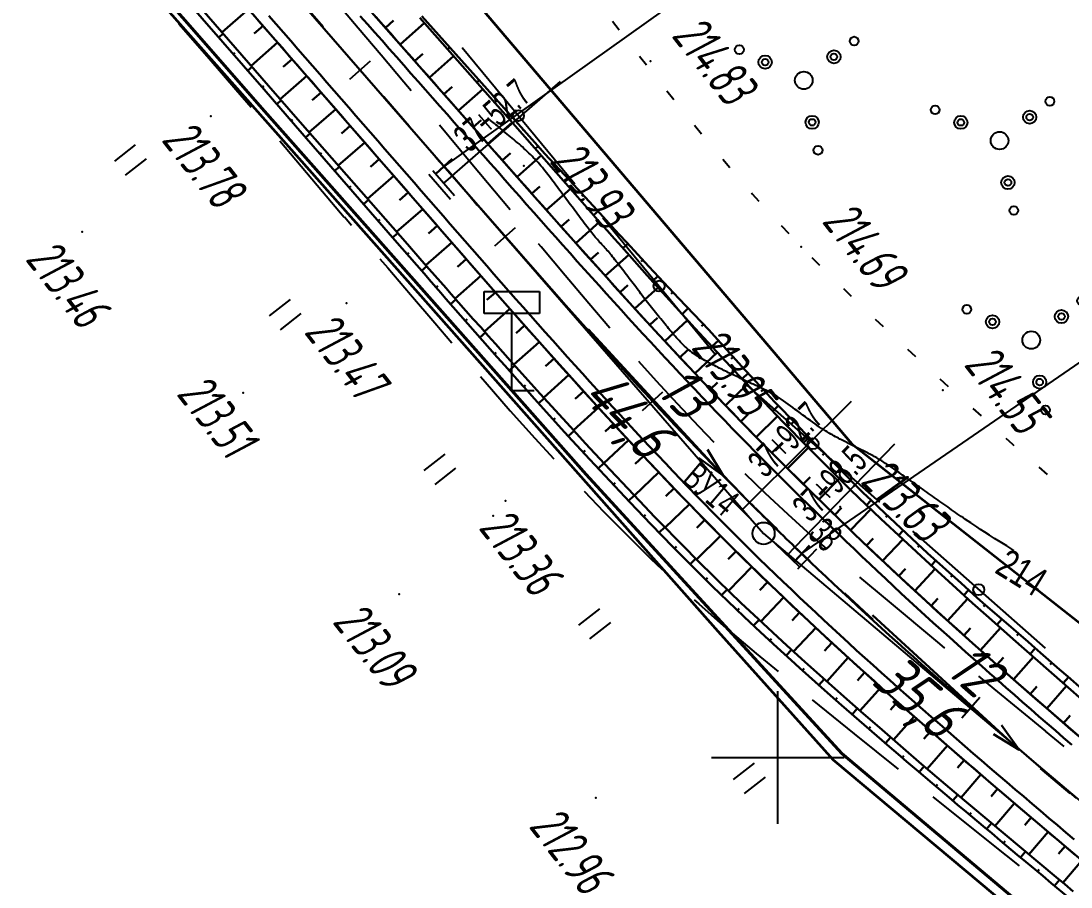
# Model space of a CAD drawing. Header units: millimetres. Extents: x -1799 to 6962, y -1020 to 4121.
# Drawn here: x 1525.9 to 1620.9, y 2466.9 to 2545.3 of the extents above; entities that cross this region are included whole.
import ezdxf
from ezdxf import colors
from ezdxf.entities.mleader import LeaderData, LeaderLine
from ezdxf.math import Vec2, Vec3

# ---------------------------------------------------------------- set-up
doc = ezdxf.new("R2010")
doc.units = ezdxf.units.MM
doc.linetypes.add('CONTI', pattern=[0])
doc.linetypes.add('STROT', pattern=[1.7, 0.5, -1.2])
for name, color, linetype, lineweight in [('10', 1, 'Continuous', 35), ('КОПИЯ_ОСЬ_13_ОТКОСЫ', 7, 'Continuous', 30), ('ОСЬ_ВЕРХ_ПОКРЫТИЯ_ГРАНИЦЫ_ПОЛОС', 7, 'Continuous', 30), ('ОСЬ_ВЕРХ_ПОКРЫТИЯ_ОСЬ', 1, 'Continuous', 30), ('Отметки', 5, 'Continuous', 30), ('Уклоны ПЧ', 5, 'Continuous', 30)]:
    doc.layers.add(name, color=color, linetype=linetype, lineweight=lineweight)
for name, color, linetype in [('_Ростелеком', 6, 'Continuous'), ('GOR_BDEFAULT', 212, 'CONTI'), ('PI_OTDEFAULT', 172, 'CONTI'), ('PI_TTDEFAULT', 5, 'CONTI'), ('PLN_O', 7, 'CONTI'), ('SETKR', 2, 'CONTI'), ('SIT_LDEFAULT', 7, 'CONTI'), ('ZAPSKDEFAULT', 7, 'CONTI'), ('КОПИЯ_ОСЬ_ТАНГЕНСЫ', 1, 'Continuous'), ('ОСЬ_ВЕРХ_ПОКРЫТИЯ_ПИКЕТЫ', 1, 'Continuous'), ('ОСЬ_ВЕРХ_ПОКРЫТИЯ_РАЗБИВКА_КРИВ', 1, 'Continuous'), ('ОСЬ_ВЕРХ_ПОКРЫТИЯ_ТАНГЕНСЫ', 1, 'Continuous'), ('разметка', 7, 'Continuous')]:
    doc.layers.add(name, color=color, linetype=linetype)
doc.styles.add('eskd', font='spds.shx', dxfattribs={"width": 1.2, "oblique": 15})
doc.styles.add('SHRFT', font='TXT', dxfattribs={"width": 3.5})
doc.styles.get("Standard").update_dxf_attribs({"font": 'arial.ttf'})
doc.styles.add('STYLE1', font='romand.shx', dxfattribs={"width": 0.9})
doc.styles.add('ГОСТ', font='', dxfattribs={"oblique": 15, "height": 4})
doc.styles.get('ГОСТ').set_extended_font_data('GOST type A')
doc.linetypes.add('кабель_связи_проект.', pattern='A,10,-1,["/",STYLE1,S=3,R=0,X=0,Y=-1.5],-4.1', length=15.1)

# ---------------------------------------------------------------- blocks, each defined once
blk = doc.blocks.new('BL_333')
at = {"color": 0}
for p, q in [((0, -6), (0, 6)), ((-6, 0), (6, 0))]:
    blk.add_line(p, q, dxfattribs=at)
blk = doc.blocks.new('BL_2011')
at = {"color": 0}
for p, q in [((0, 0), (0, 2.4)), ((1.6, 0), (1.6, 2.4))]:
    blk.add_line(p, q, dxfattribs=at)
blk = doc.blocks.new('BL_2010')
at = {"color": 0}
for centre, radius in [((0, 5.78), 0.4), ((0, 3.46), 0.6), ((0, 3.46), 0.3), ((0, 0), 0.8), ((-3.46, -1.74), 0.6), ((-3.46, -1.74), 0.3), ((3.46, -1.74), 0.6), ((3.46, -1.74), 0.3), ((-5.78, -2.88), 0.4), ((5.78, -2.88), 0.4)]:
    blk.add_circle(centre, radius, dxfattribs=at)
blk = doc.blocks.new('BL_13')
at = {"color": 0}
for p, q in [((-2.5, 7), (-2.5, 9)), ((-2.5, 9), (2.5, 9)), ((2.5, 9), (2.5, 7)), ((0, 7), (-2.5, 7)), ((0, 0), (0, 7)), ((2.5, 7), (0, 7)), ((2, 0), (0, 0))]:
    blk.add_line(p, q, dxfattribs=at)
blk = doc.blocks.new('_None')
blk = doc.blocks.new('Крест')
at = {"layer": 'Отметки'}
for points in [[(0, 1), (0, -1)], [(-1, 0), (1, 0)]]:
    blk.add_lwpolyline(points, dxfattribs=at)
blk = doc.blocks.new('Стрелка')
at = {"layer": 'Уклоны ПЧ', "ltscale": 2}
for points in [[(-0.023, -0.048), (-0.023, 17.972)], [(-0.023, -0.048), (-0.578, 2.622)], [(-0.023, -0.048), (0.532, 2.622)]]:
    blk.add_lwpolyline(points, dxfattribs=at)

msp = doc.modelspace()

# ---------------------------------------------------------------- linework, layer by layer
at = {"layer": '10'}
for points in [[(1030.226, 3025.883), (1104.976, 3010.613), (1151.696, 3001.473), (1215.756, 2988.703), (1216.366, 2994.403), (1243.416, 2984.293), (1269.336, 2968.883), (1297.016, 2945.023), (1332.736, 2904.563), (1362.136, 2858.923), (1384.096, 2811.273), (1401.176, 2767.783), (1401.176, 2767.783), (1485.926, 2642.503), (1601.056, 2507.033), (1669.736, 2453.013), (1726.416, 2400.563)], [(1760.116, 2342.793), (1707.956, 2376.903), (1709.696, 2385.213), (1686.986, 2406.633), (1678.736, 2414.413), (1657.196, 2434.723), (1636.586, 2448.733), (1627.166, 2455.143), (1599.396, 2478.393), (1588.966, 2490.063), (1534.406, 2551.683), (1492.266, 2600.043), (1473.156, 2624.463), (1464.326, 2635.753), (1463.266, 2637.323), (1433.87, 2680.792), (1407.406, 2717.753), (1388.776, 2732.813), (1374.556, 2753.743), (1360.596, 2810.703), (1341.326, 2850.183)]]:
    msp.add_lwpolyline(points, dxfattribs=at)
at = {"layer": '_Ростелеком', "linetype": 'кабель_связи_проект.', "lineweight": 40, "ltscale": 0.25}
msp.add_lwpolyline([(1005.299, 3011.433), (1187.779, 2973.66), (1227.197, 2956.467), (1280.342, 2925.231), (1309.926, 2895.433), (1337.916, 2857.183), (1337.916, 2857.183), (1347.899, 2838.035), (1361.043, 2811.128), (1379.446, 2756.333), (1407.406, 2717.753), (1433.87, 2680.792), (1452.861, 2652.71), (1464.812, 2636.329), (1503.779, 2587.601), (1547.892, 2537.162), (1576.995, 2504.255), (1600.136, 2478.998), (1627.715, 2455.787), (1657.196, 2434.723), (1696.715, 2398.476), (1727.091, 2370.957)], dxfattribs=at)
at = {"layer": 'GOR_BDEFAULT', "color": 212, "elevation": 214, "flags": 128}
msp.add_lwpolyline([(1615.702, 2497.399), (1615.062, 2497.799), (1614.482, 2498.169), (1613.962, 2498.489), (1613.492, 2498.789), (1613.072, 2499.059), (1612.702, 2499.299), (1612.362, 2499.519), (1612.072, 2499.709), (1611.802, 2499.889), (1611.562, 2500.049), (1611.342, 2500.199), (1611.142, 2500.339), (1610.952, 2500.469), (1610.772, 2500.589), (1610.592, 2500.719), (1610.422, 2500.839), (1610.242, 2500.959), (1610.072, 2501.079), (1609.892, 2501.209), (1609.722, 2501.329), (1609.542, 2501.449), (1609.372, 2501.579), (1609.192, 2501.699), (1609.022, 2501.819), (1608.852, 2501.939), (1608.672, 2502.069), (1608.502, 2502.189), (1608.332, 2502.309), (1608.162, 2502.429), (1607.992, 2502.549), (1607.822, 2502.669), (1607.652, 2502.789), (1607.492, 2502.899), (1607.322, 2503.019), (1607.162, 2503.139), (1607.002, 2503.249), (1606.842, 2503.359), (1606.682, 2503.479), (1606.522, 2503.589), (1606.372, 2503.699), (1606.222, 2503.799), (1606.072, 2503.909), (1605.922, 2504.009), (1605.782, 2504.119), (1605.632, 2504.219), (1605.492, 2504.319), (1605.362, 2504.419), (1605.222, 2504.509), (1605.092, 2504.599), (1604.962, 2504.699), (1604.832, 2504.789), (1604.712, 2504.869), (1604.582, 2504.959), (1604.462, 2505.039), (1604.342, 2505.129), (1604.222, 2505.199), (1604.102, 2505.279), (1603.982, 2505.359), (1603.872, 2505.429), (1603.752, 2505.499), (1603.642, 2505.569), (1603.522, 2505.639), (1603.412, 2505.709), (1603.302, 2505.769), (1603.182, 2505.839), (1603.072, 2505.899), (1602.962, 2505.959), (1602.852, 2506.019), (1602.732, 2506.079), (1602.622, 2506.139), (1602.512, 2506.189), (1602.402, 2506.249), (1602.282, 2506.309), (1602.172, 2506.369), (1602.052, 2506.429), (1601.942, 2506.479), (1601.822, 2506.539), (1601.702, 2506.599), (1601.592, 2506.659), (1601.472, 2506.719), (1601.352, 2506.779), (1601.232, 2506.839), (1601.102, 2506.899), (1600.982, 2506.969), (1600.862, 2507.029), (1600.742, 2507.089), (1600.612, 2507.159), (1600.482, 2507.219), (1600.362, 2507.279), (1600.232, 2507.349), (1600.102, 2507.409), (1599.972, 2507.479), (1599.842, 2507.549), (1599.712, 2507.619), (1599.572, 2507.689), (1599.432, 2507.769), (1599.282, 2507.849), (1599.142, 2507.929), (1598.982, 2508.019), (1598.822, 2508.119), (1598.662, 2508.219), (1598.482, 2508.329), (1598.312, 2508.449), (1598.122, 2508.569), (1597.922, 2508.709), (1597.722, 2508.849), (1597.512, 2508.999), (1597.292, 2509.159), (1597.072, 2509.319), (1596.852, 2509.479), (1596.622, 2509.649), (1596.392, 2509.819), (1596.162, 2509.989), (1595.932, 2510.159), (1595.712, 2510.329), (1595.482, 2510.489), (1595.272, 2510.649), (1595.062, 2510.799), (1594.852, 2510.939), (1594.662, 2511.079), (1594.472, 2511.199), (1594.292, 2511.319), (1594.132, 2511.419), (1593.962, 2511.519), (1593.812, 2511.609), (1593.662, 2511.699), (1593.522, 2511.769), (1593.382, 2511.849), (1593.252, 2511.919), (1593.122, 2511.979), (1592.992, 2512.039), (1592.872, 2512.099), (1592.742, 2512.159), (1592.622, 2512.209), (1592.502, 2512.269), (1592.372, 2512.319), (1592.252, 2512.379), (1592.132, 2512.439), (1592.002, 2512.489), (1591.872, 2512.549), (1591.752, 2512.609), (1591.622, 2512.669), (1591.492, 2512.729), (1591.362, 2512.789), (1591.232, 2512.849), (1591.102, 2512.909), (1590.972, 2512.969), (1590.842, 2513.039), (1590.702, 2513.099), (1590.572, 2513.159), (1590.442, 2513.229), (1590.302, 2513.289), (1590.172, 2513.359), (1590.032, 2513.419), (1589.892, 2513.489), (1589.752, 2513.559), (1589.612, 2513.629), (1589.472, 2513.699), (1589.332, 2513.769), (1589.192, 2513.839), (1589.052, 2513.909), (1588.912, 2513.979), (1588.762, 2514.059), (1588.622, 2514.129), (1588.472, 2514.209), (1588.322, 2514.279), (1588.182, 2514.359), (1588.032, 2514.439), (1587.882, 2514.519), (1587.732, 2514.599), (1587.592, 2514.679), (1587.442, 2514.769), (1587.292, 2514.859), (1587.152, 2514.949), (1587.002, 2515.039), (1586.862, 2515.129), (1586.722, 2515.229), (1586.582, 2515.329), (1586.442, 2515.439), (1586.312, 2515.539), (1586.172, 2515.649), (1586.042, 2515.769), (1585.912, 2515.889), (1585.792, 2516.009), (1585.662, 2516.129), (1585.542, 2516.259), (1585.412, 2516.389), (1585.292, 2516.519), (1585.172, 2516.649), (1585.052, 2516.789), (1584.942, 2516.929), (1584.822, 2517.069), (1584.702, 2517.209), (1584.582, 2517.349), (1584.462, 2517.489), (1584.352, 2517.629), (1584.232, 2517.769), (1584.112, 2517.919), (1583.992, 2518.059), (1583.872, 2518.209), (1583.752, 2518.359), (1583.632, 2518.499), (1583.522, 2518.649), (1583.402, 2518.799), (1583.282, 2518.949), (1583.162, 2519.099), (1583.042, 2519.249), (1582.922, 2519.399), (1582.802, 2519.549), (1582.682, 2519.699), (1582.562, 2519.849), (1582.442, 2520.009), (1582.322, 2520.159), (1582.202, 2520.309), (1582.082, 2520.469), (1581.962, 2520.619), (1581.852, 2520.779), (1581.732, 2520.929), (1581.612, 2521.089), (1581.492, 2521.249), (1581.372, 2521.399), (1581.252, 2521.559), (1581.132, 2521.719), (1581.012, 2521.879), (1580.892, 2522.029), (1580.772, 2522.189), (1580.652, 2522.349), (1580.532, 2522.509), (1580.412, 2522.669), (1580.302, 2522.819), (1580.182, 2522.979), (1580.062, 2523.129), (1579.952, 2523.279), (1579.832, 2523.429), (1579.722, 2523.569), (1579.612, 2523.709), (1579.502, 2523.849), (1579.392, 2523.989), (1579.292, 2524.119), (1579.192, 2524.239), (1579.082, 2524.359), (1578.992, 2524.479), (1578.892, 2524.589), (1578.792, 2524.699), (1578.702, 2524.799), (1578.602, 2524.909), (1578.512, 2525.009), (1578.412, 2525.109), (1578.322, 2525.219), (1578.222, 2525.319), (1578.132, 2525.429), (1578.032, 2525.539), (1577.932, 2525.649), (1577.832, 2525.769), (1577.732, 2525.889), (1577.622, 2526.019), (1577.512, 2526.159), (1577.402, 2526.289), (1577.292, 2526.439), (1577.182, 2526.579), (1577.062, 2526.729), (1576.942, 2526.889), (1576.832, 2527.039), (1576.712, 2527.199), (1576.592, 2527.359), (1576.462, 2527.519), (1576.342, 2527.689), (1576.222, 2527.849), (1576.102, 2528.019), (1575.972, 2528.179), (1575.852, 2528.349), (1575.732, 2528.519), (1575.602, 2528.679), (1575.482, 2528.839), (1575.362, 2529.009), (1575.242, 2529.169), (1575.122, 2529.339), (1574.992, 2529.499), (1574.872, 2529.659), (1574.752, 2529.829), (1574.632, 2529.989), (1574.512, 2530.149), (1574.382, 2530.309), (1574.262, 2530.479), (1574.142, 2530.639), (1574.022, 2530.799), (1573.902, 2530.959), (1573.782, 2531.119), (1573.662, 2531.279), (1573.542, 2531.429), (1573.412, 2531.589), (1573.292, 2531.749), (1573.172, 2531.899), (1573.042, 2532.059), (1572.912, 2532.209), (1572.782, 2532.359), (1572.652, 2532.509), (1572.522, 2532.659), (1572.392, 2532.809), (1572.252, 2532.949), (1572.112, 2533.099), (1571.972, 2533.239), (1571.822, 2533.379), (1571.682, 2533.519), (1571.532, 2533.659), (1571.382, 2533.789), (1571.232, 2533.929), (1571.082, 2534.059), (1570.932, 2534.199), (1570.772, 2534.329), (1570.622, 2534.459), (1570.462, 2534.589), (1570.312, 2534.719), (1570.152, 2534.849), (1570.002, 2534.979), (1569.852, 2535.099), (1569.692, 2535.229), (1569.542, 2535.349), (1569.392, 2535.479), (1569.252, 2535.599), (1569.102, 2535.709), (1568.972, 2535.829), (1568.832, 2535.929), (1568.712, 2536.039), (1568.582, 2536.139), (1568.472, 2536.229), (1568.362, 2536.319), (1568.262, 2536.399), (1568.172, 2536.469), (1568.092, 2536.539)], dxfattribs=at)
at = {"layer": 'PI_TTDEFAULT', "color": 5}
for p in [(1582.832, 2541.699, 214.83), (1543.032, 2536.709, 213.78), (1571.382, 2532.219, 213.928), (1531.412, 2526.249, 213.461), (1596.452, 2524.879, 214.686), (1555.322, 2519.769, 213.472), (1545.982, 2511.649, 213.514), (1609.292, 2511.909, 214.553), (1569.722, 2501.889, 213.487), (1599.992, 2501.339, 213.631), (1568.582, 2500.519, 213.36), (1560.102, 2493.419, 213.089), (1577.872, 2474.999, 212.955)]:
    msp.add_point(p, dxfattribs=at)
at = {"layer": 'PLN_O'}
for p, q in [((1565.792, 2542.939), (1575.972, 2530.589)), ((1578.522, 2527.499), (1588.702, 2515.149)), ((1591.532, 2512.349), (1603.542, 2501.769)), ((1606.532, 2499.129), (1618.542, 2488.549))]:
    msp.add_line(p, q, dxfattribs=at)
for centre in [(1570.882, 2536.769), (1583.612, 2521.329), (1597.532, 2507.059), (1612.532, 2493.839)]:
    msp.add_circle(centre, 0.5, dxfattribs=at)
at = {"layer": 'SIT_LDEFAULT', "color": 7}
for p, q in [((1556.392, 2544.689), (1554.732, 2546.639)), ((1579.382, 2545.309), (1579.682, 2544.929)), ((1540.162, 2545.079), (1542.902, 2541.929)), ((1558.462, 2542.239), (1556.392, 2544.689)), ((1579.682, 2544.929), (1579.992, 2544.529)), ((1542.902, 2541.929), (1545.322, 2539.119)), ((1560.512, 2539.779), (1558.462, 2542.239)), ((1581.842, 2542.159), (1582.452, 2541.369)), ((1561.172, 2538.999), (1560.522, 2539.789)), ((1545.322, 2539.119), (1546.702, 2537.519)), ((1584.312, 2539.019), (1584.942, 2538.239)), ((1564.602, 2534.849), (1563.722, 2535.909)), ((1586.812, 2535.899), (1587.442, 2535.119)), ((1566.652, 2532.379), (1564.602, 2534.849)), ((1549.292, 2534.469), (1551.212, 2532.199)), ((1551.212, 2532.199), (1553.162, 2529.889)), ((1568.712, 2529.929), (1566.652, 2532.379)), ((1589.372, 2532.819), (1590.022, 2532.059)), ((1553.162, 2529.889), (1555.122, 2527.579)), ((1570.132, 2528.239), (1568.712, 2529.929)), ((1591.962, 2529.769), (1592.032, 2529.679)), ((1592.032, 2529.679), (1592.632, 2529.029)), ((1555.132, 2527.589), (1555.762, 2526.849)), ((1594.662, 2526.819), (1595.342, 2526.079)), ((1572.942, 2524.869), (1572.692, 2525.169)), ((1575.102, 2522.289), (1572.942, 2524.869)), ((1558.352, 2523.799), (1559.062, 2522.979)), ((1597.422, 2523.919), (1598.132, 2523.219)), ((1559.062, 2522.979), (1561.122, 2520.579)), ((1577.242, 2519.739), (1575.102, 2522.289)), ((1561.122, 2520.579), (1563.302, 2518.009)), ((1600.282, 2521.119), (1600.992, 2520.419)), ((1579.142, 2517.519), (1577.252, 2519.749)), ((1563.302, 2518.009), (1564.842, 2516.189)), ((1603.162, 2518.349), (1603.892, 2517.669)), ((1606.092, 2515.629), (1606.822, 2514.949)), ((1583.362, 2512.729), (1581.762, 2514.509)), ((1567.452, 2513.149), (1567.862, 2512.669)), ((1567.862, 2512.669), (1570.142, 2510.049)), ((1585.282, 2510.659), (1583.362, 2512.729)), ((1609.022, 2512.919), (1609.762, 2512.249)), ((1587.222, 2508.599), (1585.282, 2510.659)), ((1612.002, 2510.239), (1612.742, 2509.569)), ((1570.142, 2510.049), (1572.372, 2507.549)), ((1588.592, 2507.179), (1587.222, 2508.599)), ((1572.372, 2507.549), (1574.082, 2505.679)), ((1614.972, 2507.559), (1615.582, 2507.009)), ((1615.582, 2507.009), (1615.712, 2506.899)), ((1617.962, 2504.919), (1618.712, 2504.259)), ((1593.212, 2502.589), (1591.402, 2504.339)), ((1576.822, 2502.749), (1578.612, 2500.899)), ((1595.272, 2500.649), (1593.212, 2502.589)), ((1578.612, 2500.899), (1580.712, 2498.769)), ((1597.362, 2498.749), (1595.272, 2500.649)), ((1580.712, 2498.769), (1582.842, 2496.659)), ((1598.742, 2497.559), (1597.362, 2498.749)), ((1582.842, 2496.659), (1583.872, 2495.659)), ((1604.262, 2492.879), (1601.782, 2494.969)), ((1586.782, 2492.929), (1587.192, 2492.549)), ((1587.192, 2492.549), (1589.432, 2490.559)), ((1609.002, 2488.949), (1604.262, 2492.879)), ((1589.432, 2490.559), (1592.402, 2488.049)), ((1609.462, 2488.559), (1609.002, 2488.939)), ((1592.402, 2488.049), (1594.382, 2486.419)), ((1613.922, 2484.849), (1612.542, 2485.999)), ((1618.592, 2481.029), (1613.932, 2484.849)), ((1597.472, 2483.879), (1601.272, 2480.789)), ((1601.272, 2480.799), (1605.252, 2477.599)), ((1620.262, 2479.649), (1618.582, 2481.019)), ((1608.372, 2475.089), (1610.982, 2472.989)), ((1610.982, 2472.989), (1615.022, 2469.769)), ((1615.022, 2469.769), (1616.182, 2468.849))]:
    msp.add_line(p, q, dxfattribs=at)
at = {"layer": 'КОПИЯ_ОСЬ_13_ОТКОСЫ'}
for points in [[(1523.54, 2572.787), (1530.694, 2564.533), (1566.671, 2523.18), (1569.448, 2520.011), (1571.775, 2517.376), (1573.781, 2515.123), (1578.51, 2509.895), (1582.633, 2505.459), (1585.775, 2502.167), (1587.707, 2500.185), (1589.656, 2498.22), (1591.658, 2496.242), (1593.676, 2494.281), (1595.711, 2492.337), (1599.161, 2489.117), (1601.46, 2487.018), (1603.772, 2484.934), (1605.278, 2483.593), (1607.166, 2481.926), (1609.187, 2480.159), (1610.959, 2478.621), (1613.624, 2476.326), (1617.058, 2473.393), (1626.731, 2465.198)], [(1535.097, 2571.665), (1572.123, 2529.666), (1576.094, 2525.194), (1578.085, 2522.97), (1580.082, 2520.757), (1582.088, 2518.554), (1584.437, 2516.004), (1586.805, 2513.47), (1588.164, 2512.033), (1589.53, 2510.604), (1590.215, 2509.893), (1591.247, 2508.83), (1592.281, 2507.772), (1593.321, 2506.72), (1594.364, 2505.673), (1597.086, 2502.963), (1599.832, 2500.279), (1601.249, 2498.909), (1601.961, 2498.226), (1603.992, 2496.302), (1606.037, 2494.393), (1610.176, 2490.609), (1611.65, 2489.283), (1613.873, 2487.303), (1616.108, 2485.332), (1618.353, 2483.369), (1620.608, 2481.41), (1625.14, 2477.503)], [(1534.773, 2554.16), (1547.884, 2539.122), (1550.722, 2535.826), (1559.703, 2525.479), (1560.363, 2524.727), (1561.676, 2523.213), (1562.339, 2522.46), (1562.995, 2521.701), (1563.658, 2520.947), (1563.853, 2520.717), (1564.314, 2520.186), (1565.644, 2518.676), (1566.304, 2517.916), (1566.974, 2517.164), (1567.63, 2516.399), (1568.302, 2515.646), (1568.968, 2514.888), (1569.642, 2514.135), (1570.314, 2513.38), (1570.98, 2512.619), (1571.659, 2511.869), (1572.332, 2511.112), (1573.691, 2509.608), (1575.057, 2508.107), (1575.739, 2507.354), (1577.326, 2505.636), (1580.952, 2501.77), (1582.898, 2499.738), (1584.859, 2497.723), (1585.94, 2496.629), (1586.301, 2496.265), (1588.416, 2494.173), (1590.551, 2492.101), (1591.293, 2491.393), (1592.792, 2489.996), (1593.545, 2489.303), (1594.295, 2488.607), (1595.553, 2487.459), (1596.31, 2486.774), (1598.587, 2484.731), (1599.351, 2484.059), (1600.11, 2483.381), (1602.156, 2481.602), (1604.461, 2479.615), (1605.227, 2478.951), (1605.997, 2478.294), (1606.891, 2477.522), (1608.306, 2476.325), (1609.079, 2475.675), (1609.845, 2475.018), (1610.618, 2474.37), (1611.388, 2473.718), (1612.933, 2472.425), (1613.706, 2471.782), (1614.474, 2471.133), (1616.017, 2469.845), (1616.789, 2469.204), (1618.328, 2467.917), (1619.093, 2467.27), (1620.631, 2465.989)], [(1538.015, 2551.28), (1548.268, 2539.456), (1551.13, 2536.18), (1559.508, 2526.636), (1560.164, 2525.881), (1560.829, 2525.132), (1562.144, 2523.621), (1562.81, 2522.872), (1564.33, 2521.134), (1564.795, 2520.606), (1565.463, 2519.855), (1566.79, 2518.344), (1567.464, 2517.595), (1568.13, 2516.839), (1568.805, 2516.09), (1570.144, 2514.581), (1571.496, 2513.08), (1572.847, 2511.575), (1573.53, 2510.829), (1574.891, 2509.328), (1575.578, 2508.583), (1576.951, 2507.088), (1578.677, 2505.224), (1581.819, 2501.89), (1583.231, 2500.418), (1583.941, 2499.684), (1585.368, 2498.222), (1586.086, 2497.494), (1586.807, 2496.768), (1588.916, 2494.68), (1591.046, 2492.612), (1592.165, 2491.562), (1595.164, 2488.789), (1596.798, 2487.302), (1600.592, 2483.916), (1601.864, 2482.8), (1603.777, 2481.136), (1605.69, 2479.479), (1607.355, 2478.055), (1609.535, 2476.203), (1610.302, 2475.548), (1614.924, 2471.66), (1619.544, 2467.802), (1620.316, 2467.165), (1621.084, 2466.524)], [(1546.467, 2546.402), (1544.06, 2544.308)], [(1558.852, 2544.719), (1559.584, 2545.365)], [(1561.966, 2545.607), (1570.37, 2536.085), (1575.175, 2530.611), (1577.27, 2528.215), (1578.253, 2527.096), (1578.912, 2526.354), (1579.568, 2525.61), (1580.229, 2524.871), (1582.531, 2522.283), (1586.832, 2517.524), (1590.843, 2513.2), (1594.225, 2509.656), (1594.901, 2508.95), (1595.584, 2508.251), (1596.265, 2507.551), (1597.615, 2506.187), (1600.963, 2502.865), (1601.664, 2502.185), (1603.667, 2500.269), (1605.685, 2498.369), (1608.089, 2496.148), (1610.512, 2493.947), (1611.602, 2492.951), (1611.967, 2492.62), (1613.439, 2491.308), (1615.659, 2489.348), (1620.121, 2485.425), (1622.356, 2483.456)], [(1561.966, 2545.607), (1570.37, 2536.085), (1575.175, 2530.611), (1577.27, 2528.215), (1578.253, 2527.096), (1578.912, 2526.354), (1579.568, 2525.61), (1580.229, 2524.871), (1582.531, 2522.283), (1586.832, 2517.524), (1590.843, 2513.2), (1594.225, 2509.656), (1594.901, 2508.95), (1595.584, 2508.251), (1596.265, 2507.551), (1597.615, 2506.187), (1600.963, 2502.865), (1601.664, 2502.185), (1603.667, 2500.269), (1605.685, 2498.369), (1608.089, 2496.148), (1610.512, 2493.947), (1611.602, 2492.951), (1611.967, 2492.62), (1613.439, 2491.308), (1615.659, 2489.348), (1620.121, 2485.425), (1622.356, 2483.456)], [(1562.149, 2545.766), (1570.614, 2536.297), (1572.604, 2534.056), (1573.273, 2533.315), (1575.514, 2530.907), (1578.004, 2528.199), (1579.345, 2526.736), (1580.008, 2525.999), (1580.679, 2525.27), (1581.345, 2524.538), (1582.693, 2523.091), (1585.393, 2520.218), (1588.107, 2517.36), (1591.076, 2514.093), (1592.731, 2512.29), (1594.061, 2510.857), (1594.739, 2510.156), (1595.411, 2509.448), (1596.096, 2508.754), (1596.774, 2508.054), (1599.407, 2505.317), (1601.384, 2503.3), (1602.081, 2502.619), (1602.784, 2501.944), (1603.49, 2501.271), (1606.462, 2498.487), (1607.903, 2497.161), (1610.937, 2494.421), (1612.029, 2493.43), (1612.395, 2493.1), (1613.136, 2492.452), (1614.999, 2490.841), (1616.121, 2489.875), (1616.991, 2489.121), (1617.611, 2488.578), (1618.353, 2487.924), (1619.845, 2486.624), (1620.59, 2485.97), (1623.194, 2483.672)], [(1547.78, 2544.893), (1546.978, 2544.195)], [(1560.175, 2543.219), (1562.368, 2545.152)], [(1563.337, 2544.437), (1563.277, 2544.383)], [(1543.761, 2543.851), (1544.157, 2544.197)], [(1549.093, 2543.384), (1546.681, 2541.286)], [(1545.075, 2542.343), (1545.207, 2542.459)], [(1564.67, 2542.946), (1564.471, 2542.769)], [(1550.406, 2541.876), (1549.602, 2541.176)], [(1561.497, 2541.719), (1562.228, 2542.363)], [(1562.82, 2540.218), (1565.015, 2542.153)], [(1546.39, 2540.836), (1546.778, 2541.175)], [(1566.003, 2541.455), (1565.937, 2541.396)], [(1551.718, 2540.367), (1549.306, 2538.268)], [(1567.336, 2539.964), (1567.118, 2539.77)], [(1547.704, 2539.328), (1547.833, 2539.441)], [(1553.031, 2538.858), (1552.227, 2538.158)], [(1564.143, 2538.718), (1564.874, 2539.363)], [(1565.465, 2537.218), (1567.662, 2539.154)], [(1549.01, 2537.814), (1549.405, 2538.154)], [(1568.669, 2538.473), (1568.596, 2538.408)], [(1554.344, 2537.349), (1551.94, 2535.257)], [(1570.002, 2536.982), (1569.765, 2536.771)], [(1550.315, 2536.299), (1550.447, 2536.412)], [(1555.656, 2535.84), (1554.855, 2535.143)], [(1566.788, 2535.718), (1567.52, 2536.363)], [(1568.11, 2534.217), (1570.309, 2536.155)], [(1551.624, 2534.787), (1552.038, 2535.146)], [(1571.332, 2535.488), (1571.253, 2535.418)], [(1556.969, 2534.331), (1554.579, 2532.251)], [(1572.661, 2533.993), (1572.407, 2533.765)], [(1552.935, 2533.276), (1553.073, 2533.396)], [(1569.433, 2532.717), (1570.166, 2533.363)], [(1570.756, 2531.217), (1572.947, 2533.149)], [(1554.246, 2531.766), (1554.677, 2532.139)], [(1558.282, 2532.822), (1557.485, 2532.129)], [(1574.013, 2532.52), (1573.93, 2532.443)], [(1559.595, 2531.313), (1557.218, 2529.245)], [(1575.376, 2531.056), (1575.05, 2530.753)], [(1555.557, 2530.255), (1555.701, 2530.38)], [(1572.078, 2529.717), (1572.809, 2530.361)], [(1573.406, 2528.221), (1575.578, 2530.15)], [(1556.869, 2528.745), (1557.316, 2529.133)], [(1560.907, 2529.804), (1560.115, 2529.115)], [(1576.73, 2529.585), (1576.621, 2529.484)], [(1562.22, 2528.295), (1559.854, 2526.237)], [(1558.18, 2527.235), (1558.329, 2527.364)], [(1574.734, 2526.726), (1575.458, 2527.369)], [(1578.084, 2528.112), (1577.683, 2527.745)], [(1563.533, 2526.787), (1562.744, 2526.1)], [(1576.062, 2525.23), (1578.213, 2527.141)], [(1579.434, 2526.637), (1579.299, 2526.515)], [(1559.491, 2525.724), (1559.952, 2526.125)], [(1564.846, 2525.278), (1562.492, 2523.23)], [(1577.396, 2523.74), (1578.111, 2524.38)], [(1580.781, 2525.159), (1580.334, 2524.752)], [(1560.805, 2524.217), (1560.959, 2524.351)], [(1566.158, 2523.769), (1565.374, 2523.086)], [(1578.733, 2522.252), (1580.855, 2524.167)], [(1582.137, 2523.688), (1581.99, 2523.551)], [(1562.119, 2522.709), (1562.588, 2523.122)], [(1567.474, 2522.263), (1565.141, 2520.217)], [(1583.502, 2522.227), (1583.004, 2521.76)], [(1563.434, 2521.202), (1563.59, 2521.339)], [(1568.793, 2520.759), (1568.015, 2520.077)], [(1580.073, 2520.768), (1580.78, 2521.406)], [(1581.419, 2519.289), (1583.514, 2521.196)], [(1584.872, 2520.77), (1584.706, 2520.614)], [(1564.747, 2519.694), (1565.229, 2520.118)], [(1570.114, 2519.257), (1567.799, 2517.214)], [(1586.246, 2519.316), (1585.689, 2518.788)], [(1566.066, 2518.19), (1566.227, 2518.33)], [(1571.438, 2517.758), (1570.666, 2517.077)], [(1582.768, 2517.812), (1583.463, 2518.451)], [(1584.124, 2516.342), (1586.179, 2518.245)], [(1587.624, 2517.866), (1587.438, 2517.69)], [(1567.384, 2516.686), (1567.886, 2517.116)], [(1572.766, 2516.263), (1570.47, 2514.219)], [(1588.981, 2516.398), (1588.382, 2515.853)], [(1568.706, 2515.186), (1568.872, 2515.331)], [(1585.486, 2514.877), (1586.168, 2515.514)], [(1586.854, 2513.418), (1588.871, 2515.326)], [(1590.326, 2514.918), (1590.126, 2514.736)], [(1570.036, 2513.692), (1570.541, 2514.141)], [(1574.099, 2514.771), (1573.339, 2514.084)], [(1575.44, 2513.288), (1573.164, 2511.229)], [(1591.674, 2513.44), (1591.109, 2512.922)], [(1571.364, 2512.196), (1571.531, 2512.347)], [(1588.228, 2511.966), (1588.897, 2512.605)], [(1589.611, 2510.52), (1591.586, 2512.421)], [(1572.698, 2510.707), (1573.215, 2511.173)], [(1576.782, 2511.805), (1576.023, 2511.119)], [(1593.029, 2511.969), (1592.841, 2511.795)], [(1578.124, 2510.322), (1575.861, 2508.275)], [(1594.397, 2510.51), (1593.884, 2510.014)], [(1574.04, 2509.224), (1574.212, 2509.38)], [(1591.001, 2509.083), (1591.657, 2509.719)], [(1592.399, 2507.652), (1594.323, 2509.553)], [(1575.386, 2507.744), (1575.911, 2508.22)], [(1579.48, 2508.852), (1578.735, 2508.159)], [(1595.784, 2509.07), (1595.615, 2508.902)], [(1580.841, 2507.387), (1578.602, 2505.306)], [(1597.178, 2507.635), (1596.668, 2507.144)], [(1576.739, 2506.271), (1576.913, 2506.432)], [(1593.807, 2506.232), (1594.446, 2506.868)], [(1595.222, 2504.818), (1597.109, 2506.698)], [(1582.203, 2505.922), (1581.456, 2505.228)], [(1598.561, 2506.191), (1598.391, 2506.027)], [(1578.102, 2504.808), (1578.616, 2505.29)], [(1583.578, 2504.469), (1581.372, 2502.364)], [(1599.953, 2504.755), (1599.502, 2504.314)], [(1579.471, 2503.349), (1579.642, 2503.51)], [(1596.638, 2503.406), (1597.263, 2504.037)], [(1598.064, 2502.003), (1599.918, 2503.901)], [(1584.958, 2503.023), (1584.223, 2502.321)], [(1601.355, 2503.328), (1601.206, 2503.181)], [(1580.839, 2501.89), (1581.359, 2502.378)], [(1586.344, 2501.58), (1584.16, 2499.459)], [(1602.792, 2501.937), (1602.376, 2501.501)], [(1599.497, 2500.608), (1600.115, 2501.24)], [(1600.932, 2499.215), (1602.774, 2501.119)], [(1582.219, 2500.443), (1582.391, 2500.608)], [(1587.742, 2500.15), (1587.018, 2499.438)], [(1604.245, 2500.563), (1604.108, 2500.417)], [(1583.608, 2499.004), (1584.12, 2499.501)], [(1589.149, 2498.729), (1586.993, 2496.582)], [(1605.705, 2499.196), (1605.283, 2498.745)], [(1602.375, 2497.831), (1602.984, 2498.471)], [(1603.828, 2496.456), (1605.655, 2498.397)], [(1607.17, 2497.835), (1607.031, 2497.683)], [(1585.006, 2497.574), (1585.175, 2497.741)], [(1590.566, 2497.317), (1589.853, 2496.596)], [(1586.414, 2496.153), (1586.917, 2496.658)], [(1591.992, 2495.915), (1589.873, 2493.746)], [(1608.649, 2496.488), (1608.227, 2496.021)], [(1587.834, 2494.745), (1588, 2494.914)], [(1605.288, 2495.089), (1605.893, 2495.739)], [(1606.758, 2493.733), (1608.566, 2495.711)], [(1610.133, 2495.147), (1609.992, 2494.992)], [(1593.427, 2494.522), (1592.725, 2493.795)], [(1589.263, 2493.346), (1589.76, 2493.856)], [(1594.87, 2493.137), (1592.803, 2490.972)], [(1608.234, 2492.384), (1608.837, 2493.043)], [(1609.71, 2491.034), (1611.526, 2493.021)], [(1611.616, 2493.805), (1611.186, 2493.331)], [(1590.702, 2491.957), (1590.866, 2492.129)], [(1613.109, 2492.475), (1612.969, 2492.315)], [(1596.324, 2491.764), (1595.643, 2491.035)], [(1614.622, 2491.167), (1614.179, 2490.654)], [(1592.158, 2490.586), (1592.65, 2491.113)], [(1597.786, 2490.4), (1595.769, 2488.238)], [(1611.194, 2489.693), (1611.794, 2490.36)], [(1612.686, 2488.361), (1614.487, 2490.383)], [(1593.626, 2489.227), (1593.789, 2489.404)], [(1616.137, 2489.861), (1615.989, 2489.69)], [(1595.098, 2487.874), (1595.585, 2488.407)], [(1599.249, 2489.036), (1598.583, 2488.31)], [(1617.645, 2488.548), (1617.175, 2488.015)], [(1600.725, 2487.686), (1598.771, 2485.541)], [(1614.18, 2487.032), (1614.777, 2487.709)], [(1615.68, 2485.709), (1617.478, 2487.748)], [(1596.581, 2486.531), (1596.741, 2486.71)], [(1619.149, 2487.23), (1618.994, 2487.051)], [(1598.069, 2485.195), (1598.553, 2485.735)], [(1602.206, 2486.342), (1601.558, 2485.624)], [(1620.655, 2485.913), (1620.179, 2485.374)], [(1603.693, 2485.004), (1601.782, 2482.871)], [(1617.184, 2484.391), (1617.781, 2485.073)], [(1618.691, 2483.075), (1620.467, 2485.12)], [(1599.565, 2483.868), (1599.726, 2484.048)], [(1605.187, 2483.674), (1604.552, 2482.961)], [(1601.068, 2482.548), (1601.536, 2483.087)], [(1606.686, 2482.35), (1604.818, 2480.234)], [(1620.201, 2481.764), (1620.793, 2482.446)], [(1602.579, 2481.238), (1602.734, 2481.418)], [(1608.189, 2481.031), (1607.57, 2480.323)], [(1604.094, 2479.932), (1604.552, 2480.464)], [(1609.696, 2479.717), (1607.872, 2477.615)], [(1605.608, 2478.626), (1605.76, 2478.804)], [(1607.126, 2477.324), (1607.582, 2477.862)], [(1611.208, 2478.407), (1610.602, 2477.704)], [(1612.723, 2477.102), (1610.93, 2475.019)], [(1608.654, 2476.033), (1608.805, 2476.213)], [(1610.179, 2474.739), (1610.627, 2475.274)], [(1614.241, 2475.799), (1613.646, 2475.102)], [(1615.762, 2474.5), (1614, 2472.437)], [(1611.708, 2473.45), (1611.858, 2473.629)], [(1617.283, 2473.202), (1616.699, 2472.512)], [(1613.243, 2472.167), (1613.686, 2472.701)], [(1618.809, 2471.909), (1617.076, 2469.863)], [(1614.775, 2470.882), (1614.923, 2471.059)], [(1620.335, 2470.617), (1619.758, 2469.935)], [(1616.311, 2469.601), (1616.753, 2470.133)], [(1621.861, 2469.324), (1620.149, 2467.303)], [(1617.847, 2468.32), (1617.994, 2468.497)], [(1619.378, 2467.033), (1619.825, 2467.57)]]:
    msp.add_lwpolyline(points, dxfattribs=at)
at = {"layer": 'КОПИЯ_ОСЬ_ТАНГЕНСЫ'}
for p, q in [((1473.402, 2636.479), (1593.062, 2498.929)), ((1593.062, 2498.929), (1729.017, 2383.884))]:
    msp.add_line(p, q, dxfattribs=at)
msp.add_circle((1593.062, 2498.929), 1, dxfattribs=at)
at = {"layer": 'ОСЬ_ВЕРХ_ПОКРЫТИЯ_ГРАНИЦЫ_ПОЛОС', "linetype": 'Continuous', "lineweight": 30}
for points in [[(1621.292, 2469.801), (1620.528, 2470.448), (1619.765, 2471.095), (1619.001, 2471.743), (1618.237, 2472.391), (1617.473, 2473.04), (1616.71, 2473.69), (1615.946, 2474.34), (1615.183, 2474.992), (1614.42, 2475.644), (1613.657, 2476.297), (1612.895, 2476.951), (1612.134, 2477.607), (1611.373, 2478.263), (1610.613, 2478.921), (1609.853, 2479.58), (1609.094, 2480.24), (1608.336, 2480.901), (1607.578, 2481.565), (1606.822, 2482.229), (1606.066, 2482.895), (1605.312, 2483.563), (1604.558, 2484.233), (1603.806, 2484.904), (1603.055, 2485.577), (1602.305, 2486.252), (1601.556, 2486.929), (1600.809, 2487.608), (1600.063, 2488.289), (1599.318, 2488.972), (1598.576, 2489.657), (1597.834, 2490.345), (1597.095, 2491.035), (1596.357, 2491.727), (1595.621, 2492.421), (1594.887, 2493.118), (1594.155, 2493.818), (1593.425, 2494.52), (1592.697, 2495.225), (1591.971, 2495.932), (1591.248, 2496.642), (1590.527, 2497.354), (1589.809, 2498.068), (1589.092, 2498.785), (1588.379, 2499.504), (1587.668, 2500.225), (1586.959, 2500.949), (1586.253, 2501.674), (1585.549, 2502.401), (1584.848, 2503.13), (1584.149, 2503.86), (1583.452, 2504.593), (1582.758, 2505.327), (1582.065, 2506.062), (1581.375, 2506.799), (1580.687, 2507.538), (1580, 2508.278), (1579.316, 2509.019), (1578.633, 2509.761), (1577.952, 2510.505), (1577.273, 2511.249), (1576.596, 2511.995), (1575.92, 2512.742), (1575.246, 2513.49), (1574.573, 2514.238), (1573.901, 2514.988), (1573.231, 2515.738), (1572.563, 2516.489), (1571.895, 2517.24), (1571.229, 2517.992), (1570.564, 2518.745), (1569.9, 2519.498), (1569.237, 2520.252), (1568.574, 2521.006), (1567.913, 2521.76), (1567.252, 2522.514), (1566.593, 2523.269), (1565.933, 2524.024), (1565.275, 2524.779), (1564.617, 2525.534), (1563.959, 2526.289), (1563.302, 2527.044), (1562.645, 2527.799), (1561.989, 2528.553), (1561.332, 2529.308), (1560.676, 2530.062), (1560.02, 2530.817), (1559.363, 2531.571), (1558.707, 2532.326), (1558.051, 2533.08), (1557.395, 2533.834), (1556.738, 2534.589), (1556.082, 2535.343), (1555.426, 2536.098), (1554.769, 2536.852), (1554.113, 2537.607), (1553.457, 2538.361), (1552.8, 2539.115), (1552.144, 2539.87), (1551.488, 2540.624), (1550.831, 2541.379), (1550.175, 2542.133), (1549.519, 2542.888), (1548.863, 2543.642), (1548.206, 2544.396), (1547.55, 2545.151), (1546.894, 2545.905)], [(1621.175, 2471.211), (1620.411, 2471.858), (1619.648, 2472.505), (1618.884, 2473.153), (1618.121, 2473.802), (1617.358, 2474.451), (1616.595, 2475.101), (1615.832, 2475.752), (1615.07, 2476.404), (1614.308, 2477.056), (1613.547, 2477.71), (1612.787, 2478.364), (1612.027, 2479.02), (1611.267, 2479.677), (1610.509, 2480.335), (1609.751, 2480.994), (1608.994, 2481.654), (1608.238, 2482.316), (1607.482, 2482.98), (1606.728, 2483.645), (1605.975, 2484.311), (1605.223, 2484.979), (1604.472, 2485.649), (1603.723, 2486.321), (1602.974, 2486.994), (1602.227, 2487.67), (1601.482, 2488.347), (1600.738, 2489.026), (1599.996, 2489.708), (1599.255, 2490.391), (1598.516, 2491.077), (1597.778, 2491.765), (1597.043, 2492.455), (1596.309, 2493.147), (1595.577, 2493.842), (1594.847, 2494.54), (1594.119, 2495.24), (1593.394, 2495.942), (1592.67, 2496.647), (1591.95, 2497.354), (1591.231, 2498.064), (1590.515, 2498.776), (1589.801, 2499.491), (1589.09, 2500.207), (1588.381, 2500.926), (1587.674, 2501.647), (1586.97, 2502.37), (1586.269, 2503.095), (1585.57, 2503.822), (1584.872, 2504.551), (1584.178, 2505.281), (1583.485, 2506.013), (1582.794, 2506.747), (1582.106, 2507.482), (1581.419, 2508.219), (1580.734, 2508.957), (1580.051, 2509.696), (1579.37, 2510.437), (1578.691, 2511.179), (1578.013, 2511.923), (1577.337, 2512.667), (1576.662, 2513.412), (1575.989, 2514.159), (1575.317, 2514.906), (1574.647, 2515.654), (1573.978, 2516.403), (1573.31, 2517.153), (1572.643, 2517.904), (1571.978, 2518.655), (1571.313, 2519.407), (1570.65, 2520.159), (1569.987, 2520.912), (1569.326, 2521.666), (1568.665, 2522.419), (1568.005, 2523.173), (1567.345, 2523.927), (1566.687, 2524.682), (1566.028, 2525.436), (1565.371, 2526.191), (1564.713, 2526.946), (1564.056, 2527.701), (1563.4, 2528.455), (1562.743, 2529.21), (1562.087, 2529.964), (1561.43, 2530.719), (1560.774, 2531.473), (1560.118, 2532.228), (1559.462, 2532.982), (1558.805, 2533.736), (1558.149, 2534.491), (1557.493, 2535.245), (1556.836, 2536), (1556.18, 2536.754), (1555.524, 2537.509), (1554.867, 2538.263), (1554.211, 2539.017), (1553.555, 2539.772), (1552.899, 2540.526), (1552.242, 2541.281), (1551.586, 2542.035), (1550.93, 2542.789), (1550.273, 2543.544), (1549.617, 2544.298), (1548.961, 2545.053), (1548.304, 2545.807)]]:
    msp.add_lwpolyline(points, dxfattribs=at)
at = {"layer": 'ОСЬ_ВЕРХ_ПОКРЫТИЯ_ГРАНИЦЫ_ПОЛОС', "linetype": 'Continuous'}
for points in [[(1620.959, 2479.785), (1620.213, 2480.43), (1619.468, 2481.076), (1618.723, 2481.722), (1617.98, 2482.368), (1617.237, 2483.016), (1616.495, 2483.664), (1615.755, 2484.312), (1615.015, 2484.962), (1614.277, 2485.612), (1613.539, 2486.263), (1612.803, 2486.916), (1612.069, 2487.569), (1611.335, 2488.223), (1610.603, 2488.879), (1609.873, 2489.535), (1609.144, 2490.193), (1608.417, 2490.853), (1607.691, 2491.513), (1606.967, 2492.175), (1606.245, 2492.839), (1605.524, 2493.504), (1604.806, 2494.17), (1604.089, 2494.839), (1603.375, 2495.509), (1602.662, 2496.18), (1601.952, 2496.854), (1601.243, 2497.529), (1600.537, 2498.206), (1599.833, 2498.885), (1599.132, 2499.566), (1598.433, 2500.249), (1597.748, 2500.914), (1597.064, 2501.582), (1596.383, 2502.251), (1595.704, 2502.923), (1595.028, 2503.597), (1594.353, 2504.273), (1593.66, 2504.962), (1592.97, 2505.654), (1592.281, 2506.348), (1591.594, 2507.045), (1590.909, 2507.744), (1590.226, 2508.445), (1589.544, 2509.148), (1588.865, 2509.853), (1588.187, 2510.561), (1587.51, 2511.27), (1586.835, 2511.981), (1586.162, 2512.694), (1585.49, 2513.409), (1584.819, 2514.125), (1584.15, 2514.843), (1583.482, 2515.563), (1582.816, 2516.284), (1582.15, 2517.007), (1581.486, 2517.731), (1580.822, 2518.457), (1580.16, 2519.184), (1579.499, 2519.912), (1578.838, 2520.642), (1578.179, 2521.372), (1577.52, 2522.104), (1576.862, 2522.837), (1576.204, 2523.57), (1575.548, 2524.305), (1574.891, 2525.04), (1574.236, 2525.777), (1573.58, 2526.514), (1572.926, 2527.252), (1572.271, 2527.99), (1571.617, 2528.729), (1570.963, 2529.469), (1570.309, 2530.209), (1569.655, 2530.95), (1569.001, 2531.691), (1568.347, 2532.432), (1567.693, 2533.174), (1567.039, 2533.916), (1566.385, 2534.657), (1565.731, 2535.399), (1565.077, 2536.141), (1564.423, 2536.883), (1563.769, 2537.625), (1563.114, 2538.367), (1562.46, 2539.108), (1561.806, 2539.85), (1561.152, 2540.592), (1560.498, 2541.334), (1559.844, 2542.076), (1559.19, 2542.818), (1558.536, 2543.56), (1557.882, 2544.301), (1557.228, 2545.043), (1556.573, 2545.785)], [(1557.982, 2545.7), (1558.636, 2544.958), (1559.29, 2544.216), (1559.944, 2543.474), (1560.598, 2542.732), (1561.253, 2541.99), (1561.907, 2541.248), (1562.561, 2540.507), (1563.215, 2539.765), (1563.869, 2539.023), (1564.523, 2538.281), (1565.177, 2537.539), (1565.831, 2536.797), (1566.485, 2536.056), (1567.139, 2535.314), (1567.794, 2534.572), (1568.448, 2533.83), (1569.102, 2533.088), (1569.755, 2532.347), (1570.409, 2531.606), (1571.063, 2530.866), (1571.716, 2530.126), (1572.37, 2529.387), (1573.024, 2528.648), (1573.678, 2527.91), (1574.333, 2527.173), (1574.987, 2526.436), (1575.642, 2525.701), (1576.298, 2524.966), (1576.954, 2524.232), (1577.611, 2523.499), (1578.268, 2522.767), (1578.926, 2522.037), (1579.585, 2521.307), (1580.244, 2520.579), (1580.904, 2519.852), (1581.566, 2519.126), (1582.228, 2518.402), (1582.891, 2517.679), (1583.555, 2516.957), (1584.221, 2516.238), (1584.887, 2515.519), (1585.555, 2514.803), (1586.224, 2514.088), (1586.894, 2513.375), (1587.566, 2512.664), (1588.239, 2511.954), (1588.914, 2511.247), (1589.59, 2510.541), (1590.268, 2509.838), (1590.948, 2509.137), (1591.629, 2508.438), (1592.312, 2507.741), (1592.997, 2507.047), (1593.683, 2506.355), (1594.372, 2505.665), (1595.062, 2504.978), (1595.734, 2504.304), (1596.409, 2503.633), (1597.086, 2502.963), (1597.764, 2502.296), (1598.445, 2501.631), (1599.128, 2500.968), (1599.825, 2500.287), (1600.524, 2499.608), (1601.226, 2498.931), (1601.929, 2498.256), (1602.636, 2497.583), (1603.344, 2496.911), (1604.055, 2496.242), (1604.767, 2495.574), (1605.482, 2494.907), (1606.199, 2494.242), (1606.917, 2493.579), (1607.638, 2492.917), (1608.36, 2492.256), (1609.084, 2491.597), (1609.81, 2490.94), (1610.537, 2490.283), (1611.266, 2489.628), (1611.997, 2488.973), (1612.729, 2488.32), (1613.462, 2487.668), (1614.197, 2487.017), (1614.933, 2486.367), (1615.67, 2485.717), (1616.409, 2485.069), (1617.149, 2484.421), (1617.889, 2483.774), (1618.631, 2483.127), (1619.374, 2482.481), (1620.118, 2481.836), (1620.862, 2481.191), (1621.608, 2480.546)]]:
    msp.add_lwpolyline(points, dxfattribs=at)
at = {"layer": 'ОСЬ_ВЕРХ_ПОКРЫТИЯ_ОСЬ'}
msp.add_lwpolyline([(1542.524, 2557.023), (1564.877, 2531.327), (1564.877, 2531.327), (1570.005, 2525.443), (1571.934, 2523.242), (1573.869, 2521.046), (1575.163, 2519.585), (1576.46, 2518.128), (1577.762, 2516.674), (1579.068, 2515.224), (1580.379, 2513.78), (1581.696, 2512.34), (1582.356, 2511.622), (1583.019, 2510.905), (1583.682, 2510.19), (1584.348, 2509.477), (1585.015, 2508.765), (1585.683, 2508.054), (1586.354, 2507.346), (1587.027, 2506.639), (1587.701, 2505.934), (1588.377, 2505.231), (1589.056, 2504.529), (1589.736, 2503.83), (1590.418, 2503.133), (1591.103, 2502.438), (1591.79, 2501.745), (1591.79, 2501.745, 0.004805), (1595.895, 2497.696), (1595.895, 2497.696), (1596.597, 2497.019), (1597.301, 2496.344), (1598.008, 2495.671), (1598.716, 2495), (1599.427, 2494.331), (1600.139, 2493.665), (1600.853, 2493), (1601.569, 2492.337), (1602.287, 2491.676), (1603.006, 2491.017), (1603.727, 2490.36), (1604.45, 2489.705), (1605.174, 2489.051), (1605.899, 2488.398), (1606.626, 2487.748), (1607.354, 2487.099), (1608.815, 2485.804), (1610.28, 2484.516), (1611.749, 2483.232), (1613.222, 2481.952), (1614.699, 2480.677), (1616.178, 2479.405), (1618.403, 2477.502), (1621.375, 2474.974)], format="xyb", dxfattribs=at)
at = {"layer": 'ОСЬ_ВЕРХ_ПОКРЫТИЯ_ПИКЕТЫ'}
for p, q in [((1555.609, 2540.077), (1557.495, 2541.718)), ((1568.742, 2524.989), (1570.624, 2526.634)), ((1582.1, 2510.057), (1583.935, 2511.756)), ((1596.146, 2495.719), (1597.876, 2497.524)), ((1596.146, 2495.719), (1597.876, 2497.524)), ((1610.993, 2482.233), (1612.635, 2484.118))]:
    msp.add_line(p, q, dxfattribs=at)
at = {"layer": 'ОСЬ_ВЕРХ_ПОКРЫТИЯ_РАЗБИВКА_КРИВ'}
for p, q in [((1564.877, 2531.327), (1574.686, 2539.86)), ((1562.761, 2531.474), (1564.73, 2529.211)), ((1563.139, 2531.803), (1565.108, 2529.539)), ((1564.877, 2531.327), (1564.123, 2530.671)), ((1591.79, 2501.745), (1601.008, 2510.912)), ((1595.895, 2497.696), (1604.935, 2507.038)), ((1590.023, 2502.104), (1592.138, 2499.976)), ((1591.79, 2501.745), (1591.081, 2501.04)), ((1594.121, 2498.02), (1596.277, 2495.934)), ((1595.895, 2497.696), (1595.199, 2496.977))]:
    msp.add_line(p, q, dxfattribs=at)
at = {"layer": 'ОСЬ_ВЕРХ_ПОКРЫТИЯ_ТАНГЕНСЫ'}
for p, q in [((1473.402, 2636.479), (1593.062, 2498.929)), ((1593.062, 2498.929), (1729.022, 2383.879))]:
    msp.add_line(p, q, dxfattribs=at)
msp.add_circle((1593.062, 2498.929), 1, dxfattribs=at)
at = {"layer": 'разметка', "linetype": 'STROT', "lineweight": 30, "ltscale": 7}
msp.add_lwpolyline([(1420.047, 2714.635), (1440.394, 2684.83, 0.00543), (1456.53, 2662.118, 0.01189), (1456.53, 2662.118, 0.000612), (1456.53, 2662.118, 0.019467), (1511.957, 2592.422, 0.000292), (1511.957, 2592.422), (1511.957, 2592.422), (1564.877, 2531.328, 0.016638), (1591.789, 2501.746, 0.021736), (1625.842, 2471.19), (1679.386, 2425.882, 0.01625), (1781.272, 2345.198), (1793.111, 2336.433, 0.037498), (1867.956, 2286.613, 0.010492), (1879.201, 2280.953, 0.037499), (1963.803, 2250.519), (1979.687, 2245.687), (1979.687, 2245.687, 0.001669), (2014.916, 2235.019), (2014.916, 2235.019)], format="xyb", dxfattribs=at)

# ---------------------------------------------------------------- block references
at = {"layer": '_Ростелеком'}
msp.add_blockref('BL_13', (1570.288, 2511.84), dxfattribs=at)
at = {"layer": 'SETKR', "color": 82}
msp.add_blockref('BL_333', (1594.352, 2478.639), dxfattribs=at)
at = {"layer": 'ZAPSKDEFAULT', "color": 7, "rotation": 307.9999999999999}
for name, p in [('BL_2010', (1596.699, 2539.956)), ('BL_2010', (1614.414, 2534.5)), ('BL_2011', (1534.352, 2532.639)), ('BL_2010', (1617.282, 2516.438)), ('BL_2011', (1548.352, 2518.639)), ('BL_2011', (1562.352, 2504.639)), ('BL_2011', (1576.352, 2490.639)), ('BL_2011', (1590.352, 2476.639))]:
    msp.add_blockref(name, p, dxfattribs=at)
at = {"layer": 'Отметки'}
for p, rotation in [((1564.155, 2532.166), 312.6127267034637), ((1596.516, 2497.104), 316.7690813281907)]:
    msp.add_blockref('Крест', p, dxfattribs=dict(at, rotation=rotation))
at = {"layer": 'Уклоны ПЧ'}
for p, rotation in [((1589.38, 2504.231), 42.62267375473446), ((1616.174, 2479.403), 47.52658822733003)]:
    msp.add_blockref('Стрелка', p, dxfattribs=dict(at, rotation=rotation))

# ---------------------------------------------------------------- texts
at = {"layer": 'GOR_BDEFAULT', "color": 212, "style": 'SHRFT', "width": 0.75}
msp.add_text('214', height=2.625, rotation=328.29528, dxfattribs=at).set_placement((1613.869, 2495.438, 214))
at = {"layer": 'PI_OTDEFAULT', "color": 172, "style": 'eskd', "oblique": 10, "width": 0.8}
for s, rotation, p in [('214.83', 308, (1584.653, 2543.982)), ('213.78', 308, (1538.502, 2534.542)), ('213.93', 308, (1573.612, 2532.629)), ('214.69', 308, (1598.263, 2527.162)), ('213.46', 308, (1526.182, 2523.744)), ('213.47', 308, (1551.41, 2517.14)), ('213.95', 308, (1586.422, 2515.749)), ('214.55', 308, (1611.113, 2514.192)), ('213.51', 308, (1539.862, 2511.544)), ('213.63', 316, (1601.722, 2503.549)), ('213.36', 308, (1567.199, 2499.419)), ('213.09', 308, (1553.972, 2490.904)), ('212.96', 308, (1571.742, 2472.394))]:
    msp.add_text(s, height=3.5, rotation=rotation, dxfattribs=at).set_placement(p)
at = {"layer": 'КОПИЯ_ОСЬ_ТАНГЕНСЫ', "width": 0.6}
msp.add_text('ВУ14', height=2.5, rotation=319.76216, dxfattribs=at).set_placement((1585.575, 2503.627))
at = {"layer": 'ОСЬ_ВЕРХ_ПОКРЫТИЯ_ПИКЕТЫ', "width": 0.6}
msp.add_text('38', height=2.5, rotation=316.23237, dxfattribs=at).set_placement((1596.965, 2498.742))
at = {"layer": 'ОСЬ_ВЕРХ_ПОКРЫТИЯ_РАЗБИВКА_КРИВ', "width": 0.6}
for s, rotation, p in [('37+52.7', 41.02125, (1566.435, 2533.345)), ('37+92.7', 44.84097, (1593.21, 2503.863)), ('37+98.5', 45.94222, (1597.274, 2499.84))]:
    msp.add_text(s, height=2.5, rotation=rotation, dxfattribs=at).set_placement(p)
at = {"layer": 'ОСЬ_ВЕРХ_ПОКРЫТИЯ_ТАНГЕНСЫ', "width": 0.6}
msp.add_text('ВУ14', height=2.5, rotation=319.76194, dxfattribs=at).set_placement((1585.575, 2503.627))
at = {"layer": 'Уклоны ПЧ', "style": 'ГОСТ', "oblique": 15}
for s, rotation, p in [('13', 313.87431, (1583.212, 2511.763)), ('44,6', 313.87431, (1576.469, 2511.346)), ('35,6', 318.77822, (1602.702, 2485.389)), ('12', 318.77822, (1609.385, 2486.38))]:
    msp.add_text(s, height=4, rotation=rotation, dxfattribs=at).set_placement(p)

# ---------------------------------------------------------------- leaders
at = {"layer": 'Отметки', "ltscale": 0.2}
ml = msp.add_multileader_mtext('Standard', dxfattribs=at)
ml.set_content('215,88', color=256, style='ГОСТ')
ml.set_leader_properties()
ml.set_arrow_properties(name='NONE')
ml.build(insert=Vec2(0, 0))
ml.multileader.update_dxf_attribs({"text_left_attachment_type": 6, "text_right_attachment_type": 6, "dogleg_length": 0.36, "arrow_head_size": 2})
ctx = ml.context
ctx.base_point, ctx.arrow_head_size, ctx.landing_gap_size, ctx.plane_origin, ctx.plane_x_axis, ctx.plane_y_axis = Vec3(1586.83, 2572.908), 2, 0, Vec3(1545.499, 2504.059), Vec3(0.664684, -0.747125), Vec3(0.747125, 0.664684)
ctx.left_attachment, ctx.right_attachment, ctx.text_align_type = 6, 6, 2
notes = []
notes.append((ctx, [(1, (1, 1, 0), (1600.214, 2557.864), (-0.664684, 0.747125), 0.36, [(0, [(1564.155, 2532.166)], 0, [])])]))
ctx.mtext.insert, ctx.mtext.text_direction, ctx.mtext.rotation, ctx.mtext.alignment, ctx.mtext.line_spacing_style, ctx.mtext.flow_direction = Vec3(1603.411, 2561.191), Vec3(0.664684, -0.747125), 5.439459, 3, 2, 5
ml = msp.add_multileader_mtext('Standard', dxfattribs=at)
ml.set_content('215,29', color=256, style='ГОСТ')
ml.set_leader_properties()
ml.set_arrow_properties(name='NONE')
ml.build(insert=Vec2(0, 0))
ml.multileader.update_dxf_attribs({"text_left_attachment_type": 6, "text_right_attachment_type": 6, "dogleg_length": 0.36, "arrow_head_size": 2})
ctx = ml.context
ctx.base_point, ctx.arrow_head_size, ctx.landing_gap_size, ctx.plane_origin, ctx.plane_x_axis, ctx.plane_y_axis = Vec3(1637.995, 2525.229), 2, 0, Vec3(1579.946, 2467.718), Vec3(0.717086, -0.696985), Vec3(0.696985, 0.717086)
ctx.left_attachment, ctx.right_attachment = 6, 6
notes.append((ctx, [(0, (1, 1, 0), (1637.737, 2525.48), (0.717086, -0.696985), 0.36, [(0, [(1596.516, 2497.104)], 0, [])])]))
ctx.mtext.insert, ctx.mtext.text_direction, ctx.mtext.rotation, ctx.mtext.line_spacing_style, ctx.mtext.flow_direction = Vec3(1641.201, 2528.528), Vec3(0.717086, -0.696985), 5.512001, 2, 5
for ctx, leaders in notes:
    for number, flags, end, landing, length, lines in leaders:
        leader = LeaderData()
        leader.index, (leader.has_last_leader_line, leader.has_dogleg_vector, leader.attachment_direction) = number, flags
        leader.last_leader_point, leader.dogleg_vector, leader.dogleg_length = Vec3(end), Vec3(landing), length
        for number, points, colour, breaks in lines:
            line = LeaderLine()
            line.index, line.vertices, line.color, line.breaks = number, Vec3.list(points), colors.encode_raw_color(colour), breaks
            leader.lines.append(line)
        ctx.leaders.append(leader)

doc.saveas('drawing.dxf')
